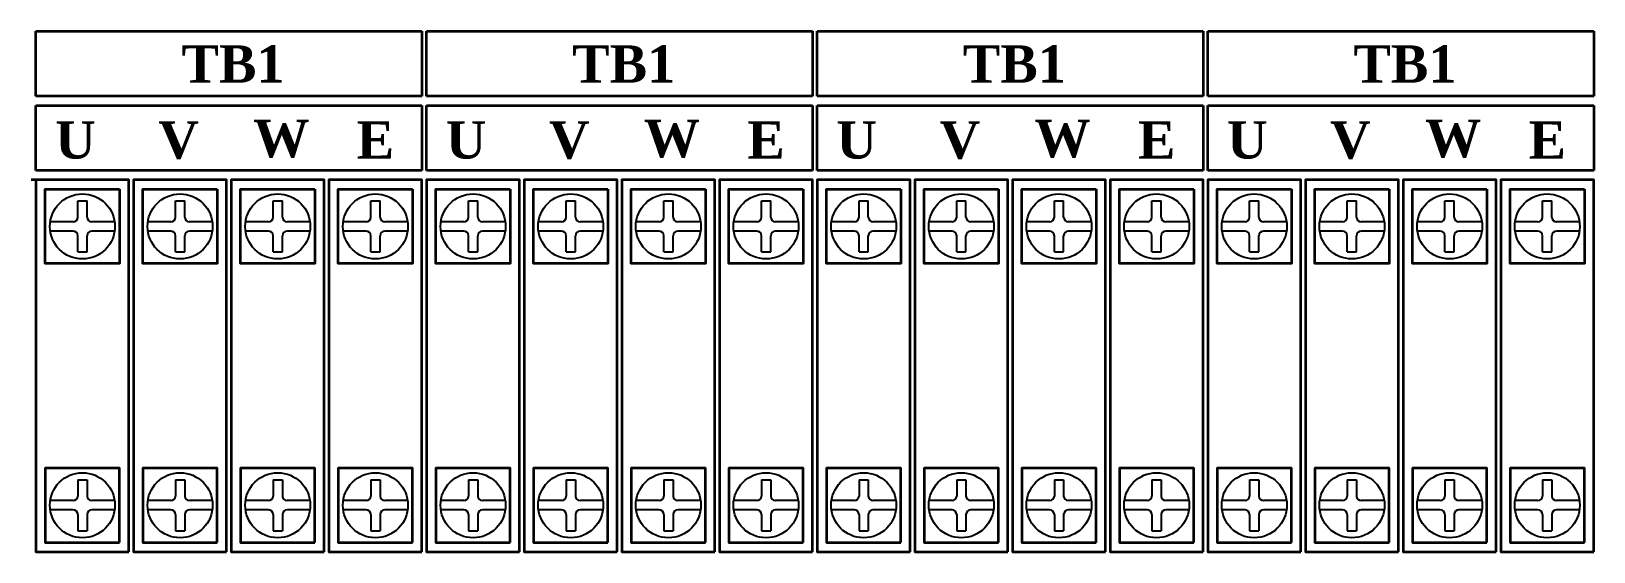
# Model space of a CAD drawing. Header units: millimetres. Extents: x 0 to 31091, y 0 to 17712.
# Drawn here: x 29453.7 to 29621.7, y 17109.8 to 17165.8 of the extents above; entities outside this region: 1.
import ezdxf

# ---------------------------------------------------------------- set-up
doc = ezdxf.new("R2010")
doc.units = ezdxf.units.MM
doc.header["$MEASUREMENT"] = 0
doc.layers.add('NetDam', color=7, linetype='Continuous', lineweight=35)
doc.styles.get("Standard").update_dxf_attribs({"font": 'arial.ttf'})

msp = doc.modelspace()

# ---------------------------------------------------------------- linework, layer by layer
for p, q in [((29458.68, 17145.77), (29458.68, 17147.52)), ((29459.68, 17145.77), (29459.68, 17147.52)), ((29469.18, 17145.77), (29469.18, 17147.52)), ((29470.18, 17145.77), (29470.18, 17147.52)), ((29479.68, 17145.77), (29479.68, 17147.52)), ((29480.68, 17145.77), (29480.68, 17147.52)), ((29490.18, 17145.77), (29490.18, 17147.52)), ((29491.18, 17145.77), (29491.18, 17147.52)), ((29500.68, 17145.77), (29500.68, 17147.52)), ((29501.68, 17145.77), (29501.68, 17147.52)), ((29511.18, 17145.77), (29511.18, 17147.52)), ((29512.18, 17145.77), (29512.18, 17147.52)), ((29521.68, 17145.77), (29521.68, 17147.52)), ((29522.68, 17145.77), (29522.68, 17147.52)), ((29532.18, 17145.77), (29532.18, 17147.52)), ((29533.18, 17145.77), (29533.18, 17147.52)), ((29542.68, 17145.77), (29542.68, 17147.52)), ((29543.68, 17145.77), (29543.68, 17147.52)), ((29553.18, 17145.77), (29553.18, 17147.52)), ((29554.18, 17145.77), (29554.18, 17147.52)), ((29563.68, 17145.77), (29563.68, 17147.52)), ((29564.68, 17145.77), (29564.68, 17147.52)), ((29574.18, 17145.77), (29574.18, 17147.52)), ((29575.18, 17145.77), (29575.18, 17147.52)), ((29584.68, 17145.77), (29584.68, 17147.52)), ((29585.68, 17145.77), (29585.68, 17147.52)), ((29595.18, 17145.77), (29595.18, 17147.52)), ((29596.18, 17145.77), (29596.18, 17147.52)), ((29605.68, 17145.77), (29605.68, 17147.52)), ((29606.68, 17145.77), (29606.68, 17147.52)), ((29616.18, 17145.77), (29616.18, 17147.52)), ((29617.18, 17145.77), (29617.18, 17147.52)), ((29458.18, 17145.27), (29455.71, 17145.27)), ((29462.64, 17145.27), (29460.18, 17145.27)), ((29468.68, 17145.27), (29466.21, 17145.27)), ((29473.14, 17145.27), (29470.68, 17145.27)), ((29479.18, 17145.27), (29476.71, 17145.27)), ((29483.64, 17145.27), (29481.18, 17145.27)), ((29489.68, 17145.27), (29487.21, 17145.27)), ((29494.14, 17145.27), (29491.68, 17145.27)), ((29500.18, 17145.27), (29497.71, 17145.27)), ((29504.64, 17145.27), (29502.18, 17145.27)), ((29510.68, 17145.27), (29508.21, 17145.27)), ((29515.14, 17145.27), (29512.68, 17145.27)), ((29521.18, 17145.27), (29518.71, 17145.27)), ((29525.64, 17145.27), (29523.18, 17145.27)), ((29531.68, 17145.27), (29529.21, 17145.27)), ((29536.14, 17145.27), (29533.68, 17145.27)), ((29542.18, 17145.27), (29539.71, 17145.27)), ((29546.64, 17145.27), (29544.18, 17145.27)), ((29552.68, 17145.27), (29550.21, 17145.27)), ((29557.14, 17145.27), (29554.68, 17145.27)), ((29563.18, 17145.27), (29560.71, 17145.27)), ((29567.64, 17145.27), (29565.18, 17145.27)), ((29573.68, 17145.27), (29571.21, 17145.27)), ((29578.14, 17145.27), (29575.68, 17145.27)), ((29584.18, 17145.27), (29581.71, 17145.27)), ((29588.64, 17145.27), (29586.18, 17145.27)), ((29594.68, 17145.27), (29592.21, 17145.27)), ((29599.14, 17145.27), (29596.68, 17145.27)), ((29605.18, 17145.27), (29602.71, 17145.27)), ((29609.64, 17145.27), (29607.18, 17145.27)), ((29615.68, 17145.27), (29613.21, 17145.27)), ((29620.14, 17145.27), (29617.68, 17145.27)), ((29458.18, 17144.27), (29455.71, 17144.27)), ((29458.68, 17142.02), (29458.68, 17143.77)), ((29459.68, 17142.02), (29459.68, 17143.77)), ((29462.64, 17144.27), (29460.18, 17144.27)), ((29468.68, 17144.27), (29466.21, 17144.27)), ((29469.18, 17142.02), (29469.18, 17143.77)), ((29470.18, 17142.02), (29470.18, 17143.77)), ((29473.14, 17144.27), (29470.68, 17144.27)), ((29479.18, 17144.27), (29476.71, 17144.27)), ((29479.68, 17142.02), (29479.68, 17143.77)), ((29480.68, 17142.02), (29480.68, 17143.77)), ((29483.64, 17144.27), (29481.18, 17144.27)), ((29489.68, 17144.27), (29487.21, 17144.27)), ((29490.18, 17142.02), (29490.18, 17143.77)), ((29491.18, 17142.02), (29491.18, 17143.77)), ((29494.14, 17144.27), (29491.68, 17144.27)), ((29500.18, 17144.27), (29497.71, 17144.27)), ((29500.68, 17142.02), (29500.68, 17143.77)), ((29501.68, 17142.02), (29501.68, 17143.77)), ((29504.64, 17144.27), (29502.18, 17144.27)), ((29510.68, 17144.27), (29508.21, 17144.27)), ((29511.18, 17142.02), (29511.18, 17143.77)), ((29512.18, 17142.02), (29512.18, 17143.77)), ((29515.14, 17144.27), (29512.68, 17144.27)), ((29521.18, 17144.27), (29518.71, 17144.27)), ((29521.68, 17142.02), (29521.68, 17143.77)), ((29522.68, 17142.02), (29522.68, 17143.77)), ((29525.64, 17144.27), (29523.18, 17144.27)), ((29531.68, 17144.27), (29529.21, 17144.27)), ((29532.18, 17142.02), (29532.18, 17143.77)), ((29533.18, 17142.02), (29533.18, 17143.77)), ((29536.14, 17144.27), (29533.68, 17144.27)), ((29542.18, 17144.27), (29539.71, 17144.27)), ((29542.68, 17142.02), (29542.68, 17143.77)), ((29543.68, 17142.02), (29543.68, 17143.77)), ((29546.64, 17144.27), (29544.18, 17144.27)), ((29552.68, 17144.27), (29550.21, 17144.27)), ((29553.18, 17142.02), (29553.18, 17143.77)), ((29554.18, 17142.02), (29554.18, 17143.77)), ((29557.14, 17144.27), (29554.68, 17144.27)), ((29563.18, 17144.27), (29560.71, 17144.27)), ((29563.68, 17142.02), (29563.68, 17143.77)), ((29564.68, 17142.02), (29564.68, 17143.77)), ((29567.64, 17144.27), (29565.18, 17144.27)), ((29573.68, 17144.27), (29571.21, 17144.27)), ((29574.18, 17142.02), (29574.18, 17143.77)), ((29575.18, 17142.02), (29575.18, 17143.77)), ((29578.14, 17144.27), (29575.68, 17144.27)), ((29584.18, 17144.27), (29581.71, 17144.27)), ((29584.68, 17142.02), (29584.68, 17143.77)), ((29585.68, 17142.02), (29585.68, 17143.77)), ((29588.64, 17144.27), (29586.18, 17144.27)), ((29594.68, 17144.27), (29592.21, 17144.27)), ((29595.18, 17142.02), (29595.18, 17143.77)), ((29596.18, 17142.02), (29596.18, 17143.77)), ((29599.14, 17144.27), (29596.68, 17144.27)), ((29605.18, 17144.27), (29602.71, 17144.27)), ((29605.68, 17142.02), (29605.68, 17143.77)), ((29606.68, 17142.02), (29606.68, 17143.77)), ((29609.64, 17144.27), (29607.18, 17144.27)), ((29615.68, 17144.27), (29613.21, 17144.27)), ((29616.18, 17142.02), (29616.18, 17143.77)), ((29617.18, 17142.02), (29617.18, 17143.77)), ((29620.14, 17144.27), (29617.68, 17144.27)), ((29458.68, 17117.52), (29458.68, 17115.77)), ((29459.68, 17117.52), (29459.68, 17115.77)), ((29469.18, 17117.52), (29469.18, 17115.77)), ((29470.18, 17117.52), (29470.18, 17115.77)), ((29479.68, 17117.52), (29479.68, 17115.77)), ((29480.68, 17117.52), (29480.68, 17115.77)), ((29490.18, 17117.52), (29490.18, 17115.77)), ((29491.18, 17117.52), (29491.18, 17115.77)), ((29500.68, 17117.52), (29500.68, 17115.77)), ((29501.68, 17117.52), (29501.68, 17115.77)), ((29511.18, 17117.52), (29511.18, 17115.77)), ((29512.18, 17117.52), (29512.18, 17115.77)), ((29521.68, 17117.52), (29521.68, 17115.77)), ((29522.68, 17117.52), (29522.68, 17115.77)), ((29532.18, 17117.52), (29532.18, 17115.77)), ((29533.18, 17117.52), (29533.18, 17115.77)), ((29542.68, 17117.52), (29542.68, 17115.77)), ((29543.68, 17117.52), (29543.68, 17115.77)), ((29553.18, 17117.52), (29553.18, 17115.77)), ((29554.18, 17117.52), (29554.18, 17115.77)), ((29563.68, 17117.52), (29563.68, 17115.77)), ((29564.68, 17117.52), (29564.68, 17115.77)), ((29574.18, 17117.52), (29574.18, 17115.77)), ((29575.18, 17117.52), (29575.18, 17115.77)), ((29584.68, 17117.52), (29584.68, 17115.77)), ((29585.68, 17117.52), (29585.68, 17115.77)), ((29595.18, 17117.52), (29595.18, 17115.77)), ((29596.18, 17117.52), (29596.18, 17115.77)), ((29605.68, 17117.52), (29605.68, 17115.77)), ((29606.68, 17117.52), (29606.68, 17115.77)), ((29616.18, 17117.52), (29616.18, 17115.77)), ((29617.18, 17117.52), (29617.18, 17115.77)), ((29458.18, 17115.27), (29455.71, 17115.27)), ((29458.18, 17114.27), (29455.71, 17114.27)), ((29462.64, 17115.27), (29460.18, 17115.27)), ((29462.64, 17114.27), (29460.18, 17114.27)), ((29468.68, 17115.27), (29466.21, 17115.27)), ((29468.68, 17114.27), (29466.21, 17114.27)), ((29473.14, 17115.27), (29470.68, 17115.27)), ((29473.14, 17114.27), (29470.68, 17114.27)), ((29479.18, 17115.27), (29476.71, 17115.27)), ((29479.18, 17114.27), (29476.71, 17114.27)), ((29483.64, 17115.27), (29481.18, 17115.27)), ((29483.64, 17114.27), (29481.18, 17114.27)), ((29489.68, 17115.27), (29487.21, 17115.27)), ((29489.68, 17114.27), (29487.21, 17114.27)), ((29494.14, 17115.27), (29491.68, 17115.27)), ((29494.14, 17114.27), (29491.68, 17114.27)), ((29500.18, 17115.27), (29497.71, 17115.27)), ((29500.18, 17114.27), (29497.71, 17114.27)), ((29504.64, 17115.27), (29502.18, 17115.27)), ((29504.64, 17114.27), (29502.18, 17114.27)), ((29510.68, 17115.27), (29508.21, 17115.27)), ((29510.68, 17114.27), (29508.21, 17114.27)), ((29515.14, 17115.27), (29512.68, 17115.27)), ((29515.14, 17114.27), (29512.68, 17114.27)), ((29521.18, 17115.27), (29518.71, 17115.27)), ((29521.18, 17114.27), (29518.71, 17114.27)), ((29525.64, 17115.27), (29523.18, 17115.27)), ((29525.64, 17114.27), (29523.18, 17114.27)), ((29531.68, 17115.27), (29529.21, 17115.27)), ((29531.68, 17114.27), (29529.21, 17114.27)), ((29536.14, 17115.27), (29533.68, 17115.27)), ((29536.14, 17114.27), (29533.68, 17114.27)), ((29542.18, 17115.27), (29539.71, 17115.27)), ((29542.18, 17114.27), (29539.71, 17114.27)), ((29546.64, 17115.27), (29544.18, 17115.27)), ((29546.64, 17114.27), (29544.18, 17114.27)), ((29552.68, 17115.27), (29550.21, 17115.27)), ((29552.68, 17114.27), (29550.21, 17114.27)), ((29557.14, 17115.27), (29554.68, 17115.27)), ((29557.14, 17114.27), (29554.68, 17114.27)), ((29563.18, 17115.27), (29560.71, 17115.27)), ((29563.18, 17114.27), (29560.71, 17114.27)), ((29567.64, 17115.27), (29565.18, 17115.27)), ((29567.64, 17114.27), (29565.18, 17114.27)), ((29573.68, 17115.27), (29571.21, 17115.27)), ((29573.68, 17114.27), (29571.21, 17114.27)), ((29578.14, 17115.27), (29575.68, 17115.27)), ((29578.14, 17114.27), (29575.68, 17114.27)), ((29584.18, 17115.27), (29581.71, 17115.27)), ((29584.18, 17114.27), (29581.71, 17114.27)), ((29588.64, 17115.27), (29586.18, 17115.27)), ((29588.64, 17114.27), (29586.18, 17114.27)), ((29594.68, 17115.27), (29592.21, 17115.27)), ((29594.68, 17114.27), (29592.21, 17114.27)), ((29599.14, 17115.27), (29596.68, 17115.27)), ((29599.14, 17114.27), (29596.68, 17114.27)), ((29605.18, 17115.27), (29602.71, 17115.27)), ((29605.18, 17114.27), (29602.71, 17114.27)), ((29609.64, 17115.27), (29607.18, 17115.27)), ((29609.64, 17114.27), (29607.18, 17114.27)), ((29615.68, 17115.27), (29613.21, 17115.27)), ((29615.68, 17114.27), (29613.21, 17114.27)), ((29620.14, 17115.27), (29617.68, 17115.27)), ((29620.14, 17114.27), (29617.68, 17114.27)), ((29458.68, 17113.77), (29458.68, 17112.02)), ((29459.68, 17113.77), (29459.68, 17112.02)), ((29469.18, 17113.77), (29469.18, 17112.02)), ((29470.18, 17113.77), (29470.18, 17112.02)), ((29479.68, 17113.77), (29479.68, 17112.02)), ((29480.68, 17113.77), (29480.68, 17112.02)), ((29490.18, 17113.77), (29490.18, 17112.02)), ((29491.18, 17113.77), (29491.18, 17112.02)), ((29500.68, 17113.77), (29500.68, 17112.02)), ((29501.68, 17113.77), (29501.68, 17112.02)), ((29511.18, 17113.77), (29511.18, 17112.02)), ((29512.18, 17113.77), (29512.18, 17112.02)), ((29521.68, 17113.77), (29521.68, 17112.02)), ((29522.68, 17113.77), (29522.68, 17112.02)), ((29532.18, 17113.77), (29532.18, 17112.02)), ((29533.18, 17113.77), (29533.18, 17112.02)), ((29542.68, 17113.77), (29542.68, 17112.02)), ((29543.68, 17113.77), (29543.68, 17112.02)), ((29553.18, 17113.77), (29553.18, 17112.02)), ((29554.18, 17113.77), (29554.18, 17112.02)), ((29563.68, 17113.77), (29563.68, 17112.02)), ((29564.68, 17113.77), (29564.68, 17112.02)), ((29574.18, 17113.77), (29574.18, 17112.02)), ((29575.18, 17113.77), (29575.18, 17112.02)), ((29584.68, 17113.77), (29584.68, 17112.02)), ((29585.68, 17113.77), (29585.68, 17112.02)), ((29595.18, 17113.77), (29595.18, 17112.02)), ((29596.18, 17113.77), (29596.18, 17112.02)), ((29605.68, 17113.77), (29605.68, 17112.02)), ((29606.68, 17113.77), (29606.68, 17112.02)), ((29616.18, 17113.77), (29616.18, 17112.02)), ((29617.18, 17113.77), (29617.18, 17112.02))]:
    msp.add_line(p, q)
at = {"ltscale": 0.5}
for p, q in [((29458.68, 17147.52), (29459.68, 17147.52)), ((29469.18, 17147.52), (29470.18, 17147.52)), ((29479.68, 17147.52), (29480.68, 17147.52)), ((29490.18, 17147.52), (29491.18, 17147.52)), ((29500.68, 17147.52), (29501.68, 17147.52)), ((29511.18, 17147.52), (29512.18, 17147.52)), ((29521.68, 17147.52), (29522.68, 17147.52)), ((29532.18, 17147.52), (29533.18, 17147.52)), ((29542.68, 17147.52), (29543.68, 17147.52)), ((29553.18, 17147.52), (29554.18, 17147.52)), ((29563.68, 17147.52), (29564.68, 17147.52)), ((29574.18, 17147.52), (29575.18, 17147.52)), ((29584.68, 17147.52), (29585.68, 17147.52)), ((29595.18, 17147.52), (29596.18, 17147.52)), ((29605.68, 17147.52), (29606.68, 17147.52)), ((29616.18, 17147.52), (29617.18, 17147.52)), ((29458.68, 17142.02), (29459.68, 17142.02)), ((29469.18, 17142.02), (29470.18, 17142.02)), ((29479.68, 17142.02), (29480.68, 17142.02)), ((29490.18, 17142.02), (29491.18, 17142.02)), ((29500.68, 17142.02), (29501.68, 17142.02)), ((29511.18, 17142.02), (29512.18, 17142.02)), ((29521.68, 17142.02), (29522.68, 17142.02)), ((29532.18, 17142.02), (29533.18, 17142.02)), ((29542.68, 17142.02), (29543.68, 17142.02)), ((29553.18, 17142.02), (29554.18, 17142.02)), ((29563.68, 17142.02), (29564.68, 17142.02)), ((29574.18, 17142.02), (29575.18, 17142.02)), ((29584.68, 17142.02), (29585.68, 17142.02)), ((29595.18, 17142.02), (29596.18, 17142.02)), ((29605.68, 17142.02), (29606.68, 17142.02)), ((29616.18, 17142.02), (29617.18, 17142.02)), ((29458.68, 17117.52), (29459.68, 17117.52)), ((29469.18, 17117.52), (29470.18, 17117.52)), ((29479.68, 17117.52), (29480.68, 17117.52)), ((29490.18, 17117.52), (29491.18, 17117.52)), ((29500.68, 17117.52), (29501.68, 17117.52)), ((29511.18, 17117.52), (29512.18, 17117.52)), ((29521.68, 17117.52), (29522.68, 17117.52)), ((29532.18, 17117.52), (29533.18, 17117.52)), ((29542.68, 17117.52), (29543.68, 17117.52)), ((29553.18, 17117.52), (29554.18, 17117.52)), ((29563.68, 17117.52), (29564.68, 17117.52)), ((29574.18, 17117.52), (29575.18, 17117.52)), ((29584.68, 17117.52), (29585.68, 17117.52)), ((29595.18, 17117.52), (29596.18, 17117.52)), ((29605.68, 17117.52), (29606.68, 17117.52)), ((29616.18, 17117.52), (29617.18, 17117.52)), ((29458.68, 17112.02), (29459.68, 17112.02)), ((29469.18, 17112.02), (29470.18, 17112.02)), ((29479.68, 17112.02), (29480.68, 17112.02)), ((29490.18, 17112.02), (29491.18, 17112.02)), ((29500.68, 17112.02), (29501.68, 17112.02)), ((29511.18, 17112.02), (29512.18, 17112.02)), ((29521.68, 17112.02), (29522.68, 17112.02)), ((29532.18, 17112.02), (29533.18, 17112.02)), ((29542.68, 17112.02), (29543.68, 17112.02)), ((29553.18, 17112.02), (29554.18, 17112.02)), ((29563.68, 17112.02), (29564.68, 17112.02)), ((29574.18, 17112.02), (29575.18, 17112.02)), ((29584.68, 17112.02), (29585.68, 17112.02)), ((29595.18, 17112.02), (29596.18, 17112.02)), ((29605.68, 17112.02), (29606.68, 17112.02)), ((29616.18, 17112.02), (29617.18, 17112.02))]:
    msp.add_line(p, q, dxfattribs=at)
for centre in [(29459.18, 17144.77), (29469.68, 17144.77), (29480.18, 17144.77), (29490.68, 17144.77), (29501.18, 17144.77), (29511.68, 17144.77), (29522.18, 17144.77), (29532.68, 17144.77), (29543.18, 17144.77), (29553.68, 17144.77), (29564.18, 17144.77), (29574.68, 17144.77), (29585.18, 17144.77), (29595.68, 17144.77), (29606.18, 17144.77), (29616.68, 17144.77), (29459.18, 17114.77), (29469.68, 17114.77), (29480.18, 17114.77), (29490.68, 17114.77), (29501.18, 17114.77), (29511.68, 17114.77), (29522.18, 17114.77), (29532.68, 17114.77), (29543.18, 17114.77), (29553.68, 17114.77), (29564.18, 17114.77), (29574.68, 17114.77), (29585.18, 17114.77), (29595.68, 17114.77), (29606.18, 17114.77), (29616.68, 17114.77)]:
    msp.add_circle(centre, 3.5)
for centre, start, end in [((29458.18, 17145.77), 270, 0), ((29460.18, 17145.77), 180, 270), ((29468.68, 17145.77), 270, 0), ((29470.68, 17145.77), 180, 270), ((29479.18, 17145.77), 270, 0), ((29481.18, 17145.77), 180, 270), ((29489.68, 17145.77), 270, 0), ((29491.68, 17145.77), 180, 270), ((29500.18, 17145.77), 270, 0), ((29502.18, 17145.77), 180, 270), ((29510.68, 17145.77), 270, 0), ((29512.68, 17145.77), 180, 270), ((29521.18, 17145.77), 270, 0), ((29523.18, 17145.77), 180, 270), ((29531.68, 17145.77), 270, 0), ((29533.68, 17145.77), 180, 270), ((29542.18, 17145.77), 270, 0), ((29544.18, 17145.77), 180, 270), ((29552.68, 17145.77), 270, 0), ((29554.68, 17145.77), 180, 270), ((29563.18, 17145.77), 270, 0), ((29565.18, 17145.77), 180, 270), ((29573.68, 17145.77), 270, 0), ((29575.68, 17145.77), 180, 270), ((29584.18, 17145.77), 270, 0), ((29586.18, 17145.77), 180, 270), ((29594.68, 17145.77), 270, 0), ((29596.68, 17145.77), 180, 270), ((29605.18, 17145.77), 270, 0), ((29607.18, 17145.77), 180, 270), ((29615.68, 17145.77), 270, 0), ((29617.68, 17145.77), 180, 270), ((29458.18, 17143.77), 0, 90), ((29460.18, 17143.77), 90, 180), ((29468.68, 17143.77), 0, 90), ((29470.68, 17143.77), 90, 180), ((29479.18, 17143.77), 0, 90), ((29481.18, 17143.77), 90, 180), ((29489.68, 17143.77), 0, 90), ((29491.68, 17143.77), 90, 180), ((29500.18, 17143.77), 0, 90), ((29502.18, 17143.77), 90, 180), ((29510.68, 17143.77), 0, 90), ((29512.68, 17143.77), 90, 180), ((29521.18, 17143.77), 0, 90), ((29523.18, 17143.77), 90, 180), ((29531.68, 17143.77), 0, 90), ((29533.68, 17143.77), 90, 180), ((29542.18, 17143.77), 0, 90), ((29544.18, 17143.77), 90, 180), ((29552.68, 17143.77), 0, 90), ((29554.68, 17143.77), 90, 180), ((29563.18, 17143.77), 0, 90), ((29565.18, 17143.77), 90, 180), ((29573.68, 17143.77), 0, 90), ((29575.68, 17143.77), 90, 180), ((29584.18, 17143.77), 0, 90), ((29586.18, 17143.77), 90, 180), ((29594.68, 17143.77), 0, 90), ((29596.68, 17143.77), 90, 180), ((29605.18, 17143.77), 0, 90), ((29607.18, 17143.77), 90, 180), ((29615.68, 17143.77), 0, 90), ((29617.68, 17143.77), 90, 180), ((29458.18, 17115.77), 270, 0), ((29458.18, 17113.77), 0, 90), ((29460.18, 17115.77), 180, 270), ((29460.18, 17113.77), 90, 180), ((29468.68, 17115.77), 270, 0), ((29468.68, 17113.77), 0, 90), ((29470.68, 17115.77), 180, 270), ((29470.68, 17113.77), 90, 180), ((29479.18, 17115.77), 270, 0), ((29479.18, 17113.77), 0, 90), ((29481.18, 17115.77), 180, 270), ((29481.18, 17113.77), 90, 180), ((29489.68, 17115.77), 270, 0), ((29489.68, 17113.77), 0, 90), ((29491.68, 17115.77), 180, 270), ((29491.68, 17113.77), 90, 180), ((29500.18, 17115.77), 270, 0), ((29500.18, 17113.77), 0, 90), ((29502.18, 17115.77), 180, 270), ((29502.18, 17113.77), 90, 180), ((29510.68, 17115.77), 270, 0), ((29510.68, 17113.77), 0, 90), ((29512.68, 17115.77), 180, 270), ((29512.68, 17113.77), 90, 180), ((29521.18, 17115.77), 270, 0), ((29521.18, 17113.77), 0, 90), ((29523.18, 17115.77), 180, 270), ((29523.18, 17113.77), 90, 180), ((29531.68, 17115.77), 270, 0), ((29531.68, 17113.77), 0, 90), ((29533.68, 17115.77), 180, 270), ((29533.68, 17113.77), 90, 180), ((29542.18, 17115.77), 270, 0), ((29542.18, 17113.77), 0, 90), ((29544.18, 17115.77), 180, 270), ((29544.18, 17113.77), 90, 180), ((29552.68, 17115.77), 270, 0), ((29552.68, 17113.77), 0, 90), ((29554.68, 17115.77), 180, 270), ((29554.68, 17113.77), 90, 180), ((29563.18, 17115.77), 270, 0), ((29563.18, 17113.77), 0, 90), ((29565.18, 17115.77), 180, 270), ((29565.18, 17113.77), 90, 180), ((29573.68, 17115.77), 270, 0), ((29573.68, 17113.77), 0, 90), ((29575.68, 17115.77), 180, 270), ((29575.68, 17113.77), 90, 180), ((29584.18, 17115.77), 270, 0), ((29584.18, 17113.77), 0, 90), ((29586.18, 17115.77), 180, 270), ((29586.18, 17113.77), 90, 180), ((29594.68, 17115.77), 270, 0), ((29594.68, 17113.77), 0, 90), ((29596.68, 17115.77), 180, 270), ((29596.68, 17113.77), 90, 180), ((29605.18, 17115.77), 270, 0), ((29605.18, 17113.77), 0, 90), ((29607.18, 17115.77), 180, 270), ((29607.18, 17113.77), 90, 180), ((29615.68, 17115.77), 270, 0), ((29615.68, 17113.77), 0, 90), ((29617.68, 17115.77), 180, 270), ((29617.68, 17113.77), 90, 180)]:
    msp.add_arc(centre, 0.5, start, end)
at = {"layer": 'NetDam', "color": 0}
for p, q in [((29454.18, 17158.77), (29454.18, 17165.77)), ((29454.18, 17165.77), (29495.68, 17165.77)), ((29495.68, 17165.77), (29495.68, 17158.77)), ((29496.18, 17158.77), (29496.18, 17165.77)), ((29496.18, 17165.77), (29537.68, 17165.77)), ((29537.68, 17165.77), (29537.68, 17158.77)), ((29538.18, 17158.77), (29538.18, 17165.77)), ((29538.18, 17165.77), (29579.68, 17165.77)), ((29579.68, 17165.77), (29579.68, 17158.77)), ((29580.18, 17158.77), (29580.18, 17165.77)), ((29580.18, 17165.77), (29621.68, 17165.77)), ((29621.68, 17165.77), (29621.68, 17158.77)), ((29495.68, 17158.77), (29454.18, 17158.77)), ((29537.68, 17158.77), (29496.18, 17158.77)), ((29579.68, 17158.77), (29538.18, 17158.77)), ((29621.68, 17158.77), (29580.18, 17158.77)), ((29454.18, 17150.77), (29454.18, 17157.77)), ((29454.18, 17157.77), (29495.68, 17157.77)), ((29495.68, 17157.77), (29495.68, 17150.77)), ((29496.18, 17150.77), (29496.18, 17157.77)), ((29496.18, 17157.77), (29537.68, 17157.77)), ((29537.68, 17157.77), (29537.68, 17150.77)), ((29538.18, 17150.77), (29538.18, 17157.77)), ((29538.18, 17157.77), (29579.68, 17157.77)), ((29579.68, 17157.77), (29579.68, 17150.77)), ((29580.18, 17150.77), (29580.18, 17157.77)), ((29580.18, 17157.77), (29621.68, 17157.77)), ((29621.68, 17157.77), (29621.68, 17150.77)), ((29454.18, 17149.77), (29453.68, 17149.77)), ((29495.68, 17150.77), (29454.18, 17150.77)), ((29537.68, 17150.77), (29496.18, 17150.77)), ((29579.68, 17150.77), (29538.18, 17150.77)), ((29621.68, 17150.77), (29580.18, 17150.77))]:
    msp.add_line(p, q, dxfattribs=at)
for points in [[(31082.56, 17704.45), (31090.56, 17704.45), (31090.56, 17712.45), (31082.56, 17712.45)], [(29464.18, 17109.77), (29464.18, 17149.77), (29454.18, 17149.77), (29454.18, 17109.77)], [(29474.68, 17109.77), (29474.68, 17149.77), (29464.68, 17149.77), (29464.68, 17109.77)], [(29485.18, 17109.77), (29485.18, 17149.77), (29475.18, 17149.77), (29475.18, 17109.77)], [(29495.68, 17109.77), (29495.68, 17149.77), (29485.68, 17149.77), (29485.68, 17109.77)], [(29506.18, 17109.77), (29506.18, 17149.77), (29496.18, 17149.77), (29496.18, 17109.77)], [(29516.68, 17109.77), (29516.68, 17149.77), (29506.68, 17149.77), (29506.68, 17109.77)], [(29527.18, 17109.77), (29527.18, 17149.77), (29517.18, 17149.77), (29517.18, 17109.77)], [(29537.68, 17109.77), (29537.68, 17149.77), (29527.68, 17149.77), (29527.68, 17109.77)], [(29548.18, 17109.77), (29548.18, 17149.77), (29538.18, 17149.77), (29538.18, 17109.77)], [(29558.68, 17109.77), (29558.68, 17149.77), (29548.68, 17149.77), (29548.68, 17109.77)], [(29569.18, 17109.77), (29569.18, 17149.77), (29559.18, 17149.77), (29559.18, 17109.77)], [(29579.68, 17109.77), (29579.68, 17149.77), (29569.68, 17149.77), (29569.68, 17109.77)], [(29590.18, 17109.77), (29590.18, 17149.77), (29580.18, 17149.77), (29580.18, 17109.77)], [(29600.68, 17109.77), (29600.68, 17149.77), (29590.68, 17149.77), (29590.68, 17109.77)], [(29611.18, 17109.77), (29611.18, 17149.77), (29601.18, 17149.77), (29601.18, 17109.77)], [(29621.68, 17109.77), (29621.68, 17149.77), (29611.68, 17149.77), (29611.68, 17109.77)], [(29463.18, 17148.77), (29463.18, 17140.77), (29455.18, 17140.77), (29455.18, 17148.77)], [(29473.68, 17148.77), (29473.68, 17140.77), (29465.68, 17140.77), (29465.68, 17148.77)], [(29484.18, 17148.77), (29484.18, 17140.77), (29476.18, 17140.77), (29476.18, 17148.77)], [(29494.68, 17148.77), (29494.68, 17140.77), (29486.68, 17140.77), (29486.68, 17148.77)], [(29505.18, 17148.77), (29505.18, 17140.77), (29497.18, 17140.77), (29497.18, 17148.77)], [(29515.68, 17148.77), (29515.68, 17140.77), (29507.68, 17140.77), (29507.68, 17148.77)], [(29526.18, 17148.77), (29526.18, 17140.77), (29518.18, 17140.77), (29518.18, 17148.77)], [(29536.68, 17148.77), (29536.68, 17140.77), (29528.68, 17140.77), (29528.68, 17148.77)], [(29547.18, 17148.77), (29547.18, 17140.77), (29539.18, 17140.77), (29539.18, 17148.77)], [(29557.68, 17148.77), (29557.68, 17140.77), (29549.68, 17140.77), (29549.68, 17148.77)], [(29568.18, 17148.77), (29568.18, 17140.77), (29560.18, 17140.77), (29560.18, 17148.77)], [(29578.68, 17148.77), (29578.68, 17140.77), (29570.68, 17140.77), (29570.68, 17148.77)], [(29589.18, 17148.77), (29589.18, 17140.77), (29581.18, 17140.77), (29581.18, 17148.77)], [(29599.68, 17148.77), (29599.68, 17140.77), (29591.68, 17140.77), (29591.68, 17148.77)], [(29610.18, 17148.77), (29610.18, 17140.77), (29602.18, 17140.77), (29602.18, 17148.77)], [(29620.68, 17148.77), (29620.68, 17140.77), (29612.68, 17140.77), (29612.68, 17148.77)], [(29463.18, 17110.77), (29463.18, 17118.77), (29455.18, 17118.77), (29455.18, 17110.77)], [(29473.68, 17110.77), (29473.68, 17118.77), (29465.68, 17118.77), (29465.68, 17110.77)], [(29484.18, 17110.77), (29484.18, 17118.77), (29476.18, 17118.77), (29476.18, 17110.77)], [(29494.68, 17110.77), (29494.68, 17118.77), (29486.68, 17118.77), (29486.68, 17110.77)], [(29505.18, 17110.77), (29505.18, 17118.77), (29497.18, 17118.77), (29497.18, 17110.77)], [(29515.68, 17110.77), (29515.68, 17118.77), (29507.68, 17118.77), (29507.68, 17110.77)], [(29526.18, 17110.77), (29526.18, 17118.77), (29518.18, 17118.77), (29518.18, 17110.77)], [(29536.68, 17110.77), (29536.68, 17118.77), (29528.68, 17118.77), (29528.68, 17110.77)], [(29547.18, 17110.77), (29547.18, 17118.77), (29539.18, 17118.77), (29539.18, 17110.77)], [(29557.68, 17110.77), (29557.68, 17118.77), (29549.68, 17118.77), (29549.68, 17110.77)], [(29568.18, 17110.77), (29568.18, 17118.77), (29560.18, 17118.77), (29560.18, 17110.77)], [(29578.68, 17110.77), (29578.68, 17118.77), (29570.68, 17118.77), (29570.68, 17110.77)], [(29589.18, 17110.77), (29589.18, 17118.77), (29581.18, 17118.77), (29581.18, 17110.77)], [(29599.68, 17110.77), (29599.68, 17118.77), (29591.68, 17118.77), (29591.68, 17110.77)], [(29610.18, 17110.77), (29610.18, 17118.77), (29602.18, 17118.77), (29602.18, 17110.77)], [(29620.68, 17110.77), (29620.68, 17118.77), (29612.68, 17118.77), (29612.68, 17110.77)]]:
    msp.add_lwpolyline(points, close=True, dxfattribs=at)

# ---------------------------------------------------------------- texts
at = {"char_height": 4, "attachment_point": 1}
for s, insert, width in [('\\pi15.65607;{\\fTimes New Roman|b1|i0|c0|p18;TB1}', (29454.18, 17164.25), 41.5), ('\\pi15.65607;{\\fTimes New Roman|b1|i0|c0|p18;TB1}', (29496.18, 17164.25), 41.5), ('\\pi15.65607;{\\fTimes New Roman|b1|i0|c0|p18;TB1}', (29538.18, 17164.25), 41.5), ('\\pi15.65607;{\\fTimes New Roman|b1|i0|c0|p18;TB1}', (29580.18, 17164.25), 41.5), ('{\\fTimes New Roman|b1|i0|c0|p18;W}', (29477.54, 17156.24), 4.9841), ('{\\fTimes New Roman|b1|i0|c0|p18;W}', (29519.54, 17156.24), 4.9841), ('{\\fTimes New Roman|b1|i0|c0|p18;W}', (29561.54, 17156.24), 4.9841), ('{\\fTimes New Roman|b1|i0|c0|p18;W}', (29603.54, 17156.24), 4.9841), ('{\\fTimes New Roman|b1|i0|c0|p18;U}', (29456.25, 17156.07), 4.9841), ('{\\fTimes New Roman|b1|i0|c0|p18;V}', (29467.34, 17156.07), 4.9841), ('{\\fTimes New Roman|b1|i0|c0|p18;E}', (29488.67, 17156.07), 4.9841), ('{\\fTimes New Roman|b1|i0|c0|p18;U}', (29498.25, 17156.07), 4.9841), ('{\\fTimes New Roman|b1|i0|c0|p18;V}', (29509.34, 17156.07), 4.9841), ('{\\fTimes New Roman|b1|i0|c0|p18;E}', (29530.67, 17156.07), 4.9841), ('{\\fTimes New Roman|b1|i0|c0|p18;U}', (29540.25, 17156.07), 4.9841), ('{\\fTimes New Roman|b1|i0|c0|p18;V}', (29551.34, 17156.07), 4.9841), ('{\\fTimes New Roman|b1|i0|c0|p18;E}', (29572.67, 17156.07), 4.9841), ('{\\fTimes New Roman|b1|i0|c0|p18;U}', (29582.25, 17156.07), 4.9841), ('{\\fTimes New Roman|b1|i0|c0|p18;V}', (29593.34, 17156.07), 4.9841), ('{\\fTimes New Roman|b1|i0|c0|p18;E}', (29614.67, 17156.07), 4.9841)]:
    msp.add_mtext(s, dxfattribs=dict(at, insert=insert, width=width))

doc.saveas('drawing.dxf')
